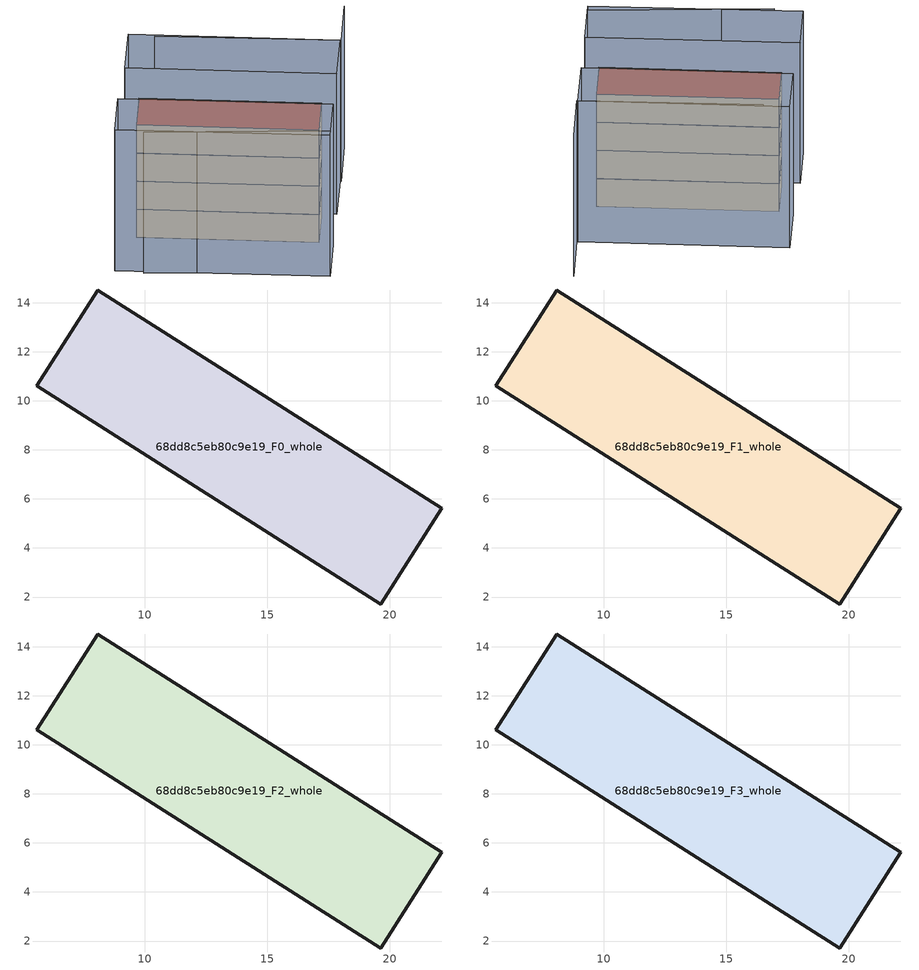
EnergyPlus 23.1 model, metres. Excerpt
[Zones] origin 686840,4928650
68dd8c5eb80c9e19_F0_whole
 floor ground (EU_floor_Construction): 19.64,1.71 22.11,5.62 8.09,14.53 5.61,10.62 z0
 wall outside (EU_wall_Construction): 5.61,10.62 8.09,14.53 22.11,5.62 19.64,1.71 5.61,10.62 z0:3
68dd8c5eb80c9e19_F1_whole
 floor to 68dd8c5eb80c9e19_F0_whole (EU_floor_Construction): 19.64,1.71 22.11,5.62 8.09,14.53 5.61,10.62 z3
 wall outside (EU_wall_Construction): 5.61,10.62 8.09,14.53 22.11,5.62 19.64,1.71 5.61,10.62 z3:6
68dd8c5eb80c9e19_F2_whole
 floor to 68dd8c5eb80c9e19_F1_whole (EU_floor_Construction): 19.64,1.71 22.11,5.62 8.09,14.53 5.61,10.62 z6
 wall outside (EU_wall_Construction): 5.61,10.62 8.09,14.53 22.11,5.62 19.64,1.71 5.61,10.62 z6:9
68dd8c5eb80c9e19_F3_whole
 floor to 68dd8c5eb80c9e19_F2_whole (EU_floor_Construction): 19.64,1.71 22.11,5.62 8.09,14.53 5.61,10.62 z9
 wall outside (EU_wall_Construction): 5.61,10.62 8.09,14.53 22.11,5.62 19.64,1.71 5.61,10.62 z9:12
 roof outside (EU_roof_Construction): 22.11,5.62 19.64,1.71 5.61,10.62 8.09,14.53 z12
shading: 3.19,4.94 18.1,-3.14 / 29.74,15.06 26.62,10 / 26.62,10 12.21,18.89 / 3.99,11.16 20.58,0.77 / 20.58,0.77 17.72,-3.8 / 17.72,-3.8 1.13,6.59 / 1.13,6.59 3.99,11.16 / 23.45,5.21 7.19,15.53 / 7.19,15.53 10.27,20.38 / 10.27,20.38 26.53,10.06 / 26.53,10.06 23.45,5.21 z0:15
[Building]
EU S2 Campaign: North Axis=0; Terrain=City; Solar Distribution=FullExterior
[Site:Location]
Bologna: Latitude=44.5; Longitude=11.25; Time Zone=1; Elevation=37
[SizingPeriod:WeatherFileDays]
AnnualSizingPeriod: Begin Month=1; Begin Day of Month=1; End Month=12; End Day of Month=31; Day of Week for Start Day=Monday; Use Weather File Daylight Saving Period=No; Use Weather File Rain and Snow Indicators=No
[MATERIAL]
EU_InternalMass_Material: Roughness=MediumRough; Thickness=0.1; Conductivity=1; Density=1800; Specific Heat=900; Thermal Absorptance=0.9; Solar Absorptance=0.7; Visible Absorptance=0.7
[MATERIAL:NOMASS] Roughness=MediumRough; Thermal Absorptance=0.9; Solar Absorptance=0.7; Visible Absorptance=0.7
Name | Thermal Resistance
EU_wall_NoMass | 0.937881
EU_roof_NoMass | 0.548572
EU_floor_NoMass | 0.71348
[CONSTRUCTION]
EU_wall_Construction: EU_wall_NoMass
EU_roof_Construction: EU_roof_NoMass
EU_floor_Construction: EU_floor_NoMass
EU_InternalMass_Construction: EU_InternalMass_Material
[ZONE] Type=1; Multiplier=1; Ceiling Height=autocalculate; Floor Area=autocalculate; Part of Total Floor Area=Yes
Name | Volume
68dd8c5eb80c9e19_F0_whole | 230.433
68dd8c5eb80c9e19_F1_whole; 68dd8c5eb80c9e19_F2_whole; 68dd8c5eb80c9e19_F3_whole | 230.432
[INTERNALMASS] Construction=EU_InternalMass_Construction; Surface Area=76.8107
Name | Zone or ZoneList
68dd8c5eb80c9e19_F0_whole_EU_InternalMass | 68dd8c5eb80c9e19_F0_whole
68dd8c5eb80c9e19_F1_whole_EU_InternalMass | 68dd8c5eb80c9e19_F1_whole
68dd8c5eb80c9e19_F2_whole_EU_InternalMass | 68dd8c5eb80c9e19_F2_whole
68dd8c5eb80c9e19_F3_whole_EU_InternalMass | 68dd8c5eb80c9e19_F3_whole
[OTHEREQUIPMENT] Fuel Type=Electricity; Design Level Calculation Method=Watts/Area; Power per Zone Floor Area=1; Fraction Latent=0; Fraction Radiant=0; Fraction Lost=0; Carbon Dioxide Generation Rate=0; EndUse Subcategory=EU_Step8_InternalGains
Name | Zone or ZoneList or Space or SpaceList | Schedule
EU_Step8_InternalGain_68dd8c5eb80c9e19_F0_whole_f000 | 68dd8c5eb80c9e19_F0_whole | EU_Step8_GainSchedule_68dd8c5eb80c9e19_F0_whole_f000
EU_Step8_InternalGain_68dd8c5eb80c9e19_F1_whole_f000 | 68dd8c5eb80c9e19_F1_whole | EU_Step8_GainSchedule_68dd8c5eb80c9e19_F1_whole_f000
EU_Step8_InternalGain_68dd8c5eb80c9e19_F2_whole_f000 | 68dd8c5eb80c9e19_F2_whole | EU_Step8_GainSchedule_68dd8c5eb80c9e19_F2_whole_f000
EU_Step8_InternalGain_68dd8c5eb80c9e19_F3_whole_f000 | 68dd8c5eb80c9e19_F3_whole | EU_Step8_GainSchedule_68dd8c5eb80c9e19_F3_whole_f000
[ZONEVENTILATION:DESIGNFLOWRATE] Schedule=EU_AlwaysOn; Design Flow Rate Calculation Method=AirChanges/Hour; Air Changes per Hour=0.687892; Ventilation Type=Natural; Fan Pressure Rise=0; Fan Total Efficiency=1; Constant Term Coefficient=1; Temperature Term Coefficient=0; Velocity Term Coefficient=0; Velocity Squared Term Coefficient=0; Minimum Indoor Temperature=-100; Maximum Indoor Temperature=100; Delta Temperature=-100; Minimum Outdoor Temperature=-100; Maximum Outdoor Temperature=100; Maximum Wind Speed=40
Name | Zone or ZoneList or Space or SpaceList
EU_ConstantAir_68dd8c5eb80c9e19_F0_whole | 68dd8c5eb80c9e19_F0_whole
EU_ConstantAir_68dd8c5eb80c9e19_F1_whole | 68dd8c5eb80c9e19_F1_whole
EU_ConstantAir_68dd8c5eb80c9e19_F2_whole | 68dd8c5eb80c9e19_F2_whole
EU_ConstantAir_68dd8c5eb80c9e19_F3_whole | 68dd8c5eb80c9e19_F3_whole
[HVACTEMPLATE:THERMOSTAT] Constant Heating Setpoint=20; Constant Cooling Setpoint=50
EU_HeatOnly_68dd8c5eb80c9e19_F0_whole; EU_HeatOnly_68dd8c5eb80c9e19_F1_whole; EU_HeatOnly_68dd8c5eb80c9e19_F2_whole; EU_HeatOnly_68dd8c5eb80c9e19_F3_whole
[HVACTEMPLATE:ZONE:IDEALLOADSAIRSYSTEM] System Availability Schedule=EU_AlwaysOn; Maximum Heating Supply Air Temperature=50; Minimum Cooling Supply Air Temperature=13; Maximum Heating Supply Air Humidity Ratio=0.0156; Minimum Cooling Supply Air Humidity Ratio=0.0077; Heating Limit=NoLimit; Cooling Limit=NoLimit; Heating Availability Schedule=EU_AlwaysOn; Cooling Availability Schedule=EU_CoolingOff; Dehumidification Control Type=ConstantSensibleHeatRatio; Cooling Sensible Heat Ratio=0.7; Dehumidification Setpoint=60; Humidification Control Type=None; Humidification Setpoint=30; Outdoor Air Method=None; Outdoor Air Flow Rate per Person=0.00944; Outdoor Air Flow Rate per Zone Floor Area=0; Outdoor Air Flow Rate per Zone=0; Demand Controlled Ventilation Type=None; Outdoor Air Economizer Type=NoEconomizer; Heat Recovery Type=None; Sensible Heat Recovery Effectiveness=0.7; Latent Heat Recovery Effectiveness=0.65
Name | Template Thermostat
68dd8c5eb80c9e19_F0_whole | EU_HeatOnly_68dd8c5eb80c9e19_F0_whole
68dd8c5eb80c9e19_F1_whole | EU_HeatOnly_68dd8c5eb80c9e19_F1_whole
68dd8c5eb80c9e19_F2_whole | EU_HeatOnly_68dd8c5eb80c9e19_F2_whole
68dd8c5eb80c9e19_F3_whole | EU_HeatOnly_68dd8c5eb80c9e19_F3_whole
[SIZING:ZONE] Zone Cooling Design Supply Air Temperature Input Method=SupplyAirTemperature; Zone Cooling Design Supply Air Temperature=13; Zone Heating Design Supply Air Temperature Input Method=SupplyAirTemperature; Zone Heating Design Supply Air Temperature=50; Zone Cooling Design Supply Air Humidity Ratio=0.008; Zone Heating Design Supply Air Humidity Ratio=0.008; Cooling Design Air Flow Method=DesignDay; Cooling Design Air Flow Rate=0; Cooling Minimum Air Flow per Zone Floor Area=0.000762; Cooling Minimum Air Flow=0; Cooling Minimum Air Flow Fraction=0.2; Heating Design Air Flow Method=DesignDay; Heating Design Air Flow Rate=0; Heating Maximum Air Flow per Zone Floor Area=0.002032; Heating Maximum Air Flow=0.141576; Heating Maximum Air Flow Fraction=0.3; Account for Dedicated Outdoor Air System=No; Dedicated Outdoor Air System Control Strategy=NeutralSupplyAir; Dedicated Outdoor Air Low Setpoint Temperature for Design=autosize; Dedicated Outdoor Air High Setpoint Temperature for Design=autosize; Zone Load Sizing Method=Sensible Load Only No Latent Load; Zone Latent Cooling Design Supply Air Humidity Ratio Input Method=HumidityRatioDifference; Zone Cooling Design Supply Air Humidity Ratio Difference=0.005; Zone Latent Heating Design Supply Air Humidity Ratio Input Method=HumidityRatioDifference; Zone Humidification Design Supply Air Humidity Ratio Difference=0.005
68dd8c5eb80c9e19_F0_whole; 68dd8c5eb80c9e19_F1_whole; 68dd8c5eb80c9e19_F2_whole; 68dd8c5eb80c9e19_F3_whole
[SCHEDULE:CONSTANT]
Name | Hourly Value
EU_AlwaysOn | 1
EU_CoolingOff | 0
[SCHEDULE:FILE] Column Number=1; Rows to Skip at Top=0; Number of Hours of Data=8760; Column Separator=Comma; Interpolate to Timestep=No; Minutes per Item=60; Adjust Schedule for Daylight Savings=Yes
Name | File
EU_Step8_GainSchedule_68dd8c5eb80c9e19_F0_whole_f000 | ../../schedules/68dd8c5eb80c9e19/68dd8c5eb80c9e19_F0_whole_f000_gain.csv
EU_Step8_GainSchedule_68dd8c5eb80c9e19_F1_whole_f000 | ../../schedules/68dd8c5eb80c9e19/68dd8c5eb80c9e19_F1_whole_f000_gain.csv
EU_Step8_GainSchedule_68dd8c5eb80c9e19_F2_whole_f000 | ../../schedules/68dd8c5eb80c9e19/68dd8c5eb80c9e19_F2_whole_f000_gain.csv
EU_Step8_GainSchedule_68dd8c5eb80c9e19_F3_whole_f000 | ../../schedules/68dd8c5eb80c9e19/68dd8c5eb80c9e19_F3_whole_f000_gain.csv
